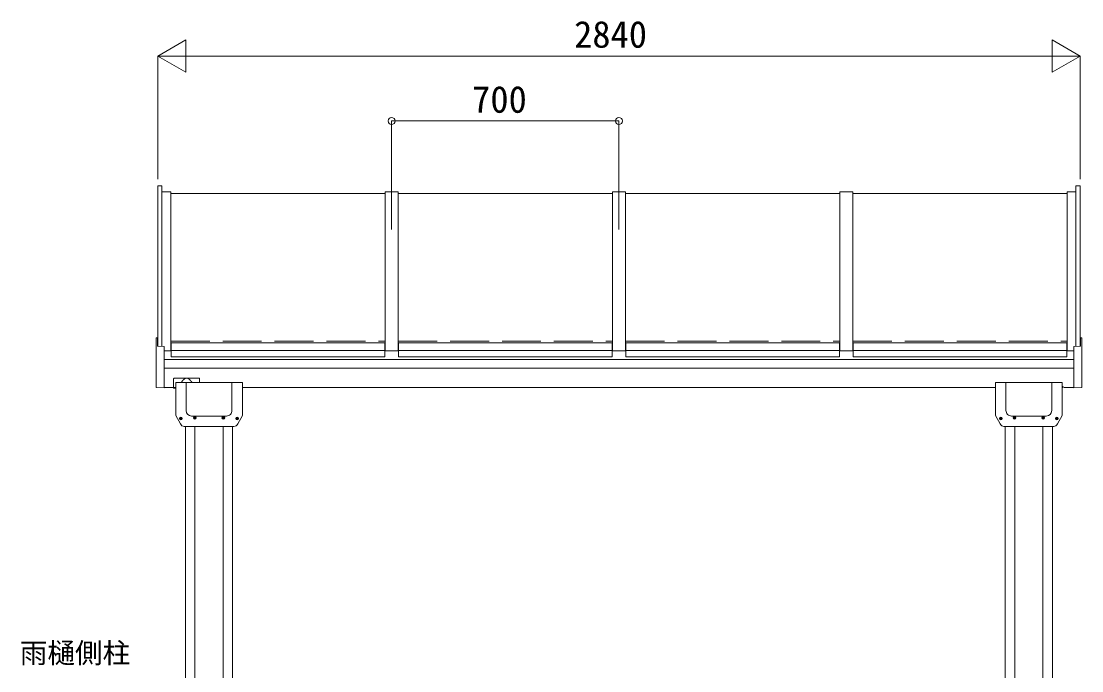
# Model space of a CAD drawing. Units: millimetres, scale not verified. Extents: x -9725 to 10350, y -7066 to 7244.
# Drawn here: x -4761 to -1496, y -1445 to 555 of the extents above; entities that cross this region are included whole.
import ezdxf
from ezdxf.enums import TextEntityAlignment as Align

# ---------------------------------------------------------------- set-up
doc = ezdxf.new("R2010")
doc.units = ezdxf.units.MM
doc.header["$LTSCALE"] = 40
doc.linetypes.add('CHAIN2', pattern=[12, 9, -1, 1, -1])
doc.linetypes.add('DASHED3', pattern=[4, 3, -1])
doc.layers.add('0-2_YKK_ZWAK', color=4, linetype='Continuous', lineweight=9)
doc.layers.add('0-4_YKK_12', color=6, linetype='Continuous', lineweight=9)
doc.styles.add('ＭＳ ゴシック', font='')
doc.styles.get('ＭＳ ゴシック').set_extended_font_data('MS Gothic')

msp = doc.modelspace()

# ---------------------------------------------------------------- linework, layer by layer
at = {"layer": '0-2_YKK_ZWAK', "linetype": 'CHAIN2'}
for p, q in [((-3621.04, -86.19), (-3621.04, 67.58)), ((-2921.04, -86.19), (-2921.04, 67.58))]:
    msp.add_line(p, q, dxfattribs=at)
at = {"layer": '0-2_YKK_ZWAK'}
for p, q in [((-4341.04, 47.58), (-4341.04, -445.91)), ((-4341.04, 47.58), (-4328.04, 47.58)), ((-4328.04, -446.59), (-4328.04, 47.58)), ((-1501.04, 47.58), (-1501.04, -445.91)), ((-4301.04, 29.18), (-4328.04, 29.18)), ((-4301.07, 24.18), (-3641.07, 24.18)), ((-4301.04, 29.18), (-4301.04, -460.25)), ((-3641.04, -460.25), (-3641.04, 29.18)), ((-3641.04, 29.18), (-3601.04, 29.18)), ((-3601.07, 24.18), (-2941.07, 24.18)), ((-3601.04, -460.25), (-3601.04, 29.18)), ((-2941.04, -460.25), (-2941.04, 29.18)), ((-2941.04, 29.18), (-2901.04, 29.18)), ((-2901.07, 24.18), (-2241.07, 24.18)), ((-2901.04, -460.25), (-2901.04, 29.18)), ((-2241.04, -460.25), (-2241.04, 29.18)), ((-2241.04, 29.18), (-2201.04, 29.18)), ((-2201.07, 24.18), (-1541.07, 24.18)), ((-2201.04, -460.25), (-2201.04, 29.18)), ((-1541.04, 29.18), (-1541.04, -460.25)), ((-1541.04, 29.18), (-1514.04, 29.18)), ((-4346.02, -571.72), (-4346.02, -420.57)), ((-4342.02, -419.41), (-4345.07, -419.57)), ((-4342.02, -419.41), (-4342.02, -445.84)), ((-1500.04, -419.42), (-1496.99, -419.58)), ((-1500.04, -419.42), (-1500.04, -445.85)), ((-1496.04, -571.74), (-1496.04, -420.58)), ((-4321.02, -446.94), (-4342.02, -445.84)), ((-4321.02, -446.94), (-4321.02, -573.98)), ((-4301.09, -455.18), (-4300.09, -455.18)), ((-4301.09, -456.72), (-4300.09, -456.72)), ((-4300.04, -435.3), (-4300.04, -477.85)), ((-4300.04, -435.3), (-3642.04, -435.3)), ((-3642.09, -455.18), (-3641.09, -455.18)), ((-3642.09, -456.72), (-3641.09, -456.72)), ((-3642.04, -435.3), (-3642.04, -477.85)), ((-3601.04, -455.2), (-3600.04, -455.2)), ((-3601.04, -456.74), (-3600.04, -456.74)), ((-3600.04, -435.3), (-3600.04, -477.85)), ((-3600.04, -435.3), (-2942.04, -435.3)), ((-2942.04, -435.3), (-2942.04, -477.85)), ((-2942.04, -455.2), (-2941.04, -455.2)), ((-2942.04, -456.74), (-2941.04, -456.74)), ((-2901.04, -455.2), (-2900.04, -455.2)), ((-2901.04, -456.74), (-2900.04, -456.74)), ((-2900.04, -435.3), (-2900.04, -477.85)), ((-2900.04, -435.3), (-2242.04, -435.3)), ((-2242.04, -435.3), (-2242.04, -477.85)), ((-2242.04, -455.2), (-2241.04, -455.2)), ((-2242.04, -456.74), (-2241.04, -456.74)), ((-2201.04, -455.2), (-2200.04, -455.2)), ((-2201.04, -456.74), (-2200.04, -456.74)), ((-2200.04, -435.3), (-2200.04, -477.85)), ((-2200.04, -435.3), (-1542.04, -435.3)), ((-1542.04, -435.3), (-1542.04, -477.85)), ((-1542.04, -455.2), (-1541.04, -455.2)), ((-1542.04, -456.74), (-1541.04, -456.74)), ((-1521.04, -446.95), (-1500.04, -445.85)), ((-1521.04, -446.95), (-1521.04, -574)), ((-4301.09, -460.25), (-4321.04, -460.25)), ((-1521.04, -486.13), (-4321.02, -486.13)), ((-4300.04, -459.28), (-3642.04, -459.28)), ((-4300.04, -477.85), (-3642.04, -477.85)), ((-3641.04, -460.25), (-3601.04, -460.25)), ((-3600.04, -459.28), (-2942.04, -459.28)), ((-3600.04, -477.85), (-2942.04, -477.85)), ((-2941.04, -460.25), (-2901.04, -460.25)), ((-2900.04, -459.28), (-2242.04, -459.28)), ((-2900.04, -477.85), (-2242.04, -477.85)), ((-2241.04, -460.25), (-2201.04, -460.25)), ((-2200.04, -459.28), (-1542.04, -459.28)), ((-2200.04, -477.85), (-1542.04, -477.85)), ((-1540.99, -460.25), (-1521.04, -460.25)), ((-4321.02, -512.99), (-1521.04, -512.99)), ((-4292.04, -545.63), (-4292.04, -575.01)), ((-4290.04, -543.63), (-4214.04, -543.63)), ((-4212.04, -545.63), (-4212.04, -557.5)), ((-4321.02, -573.98), (-4345.07, -572.72)), ((-4285.54, -573), (-4321.02, -573)), ((-4292.04, -575.01), (-4285.54, -575.01)), ((-4285.54, -557.5), (-4285.54, -659)), ((-4285.54, -557.5), (-4080.54, -557.5)), ((-4253.54, -643.68), (-4253.54, -557.5)), ((-4112.54, -643.68), (-4112.54, -557.5)), ((-4080.54, -557.5), (-4080.54, -659)), ((-1761.54, -573), (-4080.54, -573)), ((-1761.54, -557.5), (-1761.54, -659)), ((-1556.54, -557.5), (-1761.54, -557.5)), ((-1729.54, -643.68), (-1729.54, -557.5)), ((-1588.54, -643.68), (-1588.54, -557.5)), ((-1556.54, -557.5), (-1556.54, -659)), ((-1521.04, -573), (-1550.04, -573)), ((-1521.04, -574), (-1496.99, -572.74)), ((-4271.32, -684.99), (-4285.54, -659)), ((-4270.86, -668.44), (-4271.74, -668.44)), ((-4268.22, -667.56), (-4267.34, -667.56)), ((-4129.36, -660.5), (-4236.72, -660.5)), ((-4228.46, -666.44), (-4229.34, -666.44)), ((-4225.82, -665.56), (-4224.94, -665.56)), ((-4140.26, -666.44), (-4141.14, -666.44)), ((-4137.62, -665.56), (-4136.74, -665.56)), ((-4097.86, -668.44), (-4098.74, -668.44)), ((-4095.22, -667.56), (-4094.34, -667.56)), ((-4094.76, -684.99), (-4080.54, -659)), ((-1747.32, -684.99), (-1761.54, -659)), ((-1746.86, -667.56), (-1747.74, -667.56)), ((-1744.22, -668.44), (-1743.34, -668.44)), ((-1712.72, -660.5), (-1605.36, -660.5)), ((-1704.46, -665.56), (-1705.34, -665.56)), ((-1701.82, -666.44), (-1700.94, -666.44)), ((-1616.26, -665.56), (-1617.14, -665.56)), ((-1613.62, -666.44), (-1612.74, -666.44)), ((-1573.86, -667.56), (-1574.74, -667.56)), ((-1571.22, -668.44), (-1570.34, -668.44)), ((-1570.76, -684.99), (-1556.54, -659)), ((-4106.49, -692.5), (-4259.54, -692.5)), ((-4255.54, -2573), (-4255.54, -692.5)), ((-4226.54, -2623), (-4226.54, -692.5)), ((-4139.54, -2573), (-4139.54, -691.5)), ((-4110.54, -2573), (-4110.54, -691.5)), ((-1735.59, -692.5), (-1582.54, -692.5)), ((-1731.54, -2573), (-1731.54, -691.5)), ((-1702.54, -2573), (-1702.54, -691.5)), ((-1615.54, -2623), (-1615.54, -692.5)), ((-1586.54, -2573), (-1586.54, -692.5))]:
    msp.add_line(p, q, dxfattribs=at)
at = {"layer": '0-2_YKK_ZWAK', "linetype": 'DASHED3'}
for p, q in [((-4301.09, -430.03), (-3641.09, -430.03)), ((-3601.04, -430.05), (-2941.04, -430.05)), ((-2901.04, -430.05), (-2241.04, -430.05)), ((-2201.04, -430.05), (-1541.04, -430.05))]:
    msp.add_line(p, q, dxfattribs=at)
at = {"layer": '0-2_YKK_ZWAK'}
for points in [[(-1514.04, -446.59), (-1514.04, 47.58), (-1501.04, 47.58)], [(-4269.09, -557.5), (-4269.05, -557.45), (-4269.01, -557.4), (-4268.98, -557.35), (-4268.94, -557.3), (-4268.9, -557.25), (-4268.86, -557.2), (-4268.83, -557.15), (-4268.79, -557.1), (-4268.75, -557.05), (-4268.71, -557), (-4268.68, -556.95), (-4268.64, -556.9), (-4268.6, -556.85), (-4268.56, -556.8), (-4268.49, -556.7), (-4268.42, -556.61), (-4268.34, -556.51), (-4268.27, -556.42), (-4268.2, -556.32), (-4268.12, -556.23), (-4268.05, -556.13), (-4267.98, -556.04), (-4267.9, -555.95), (-4267.83, -555.85), (-4267.76, -555.76), (-4267.68, -555.66), (-4267.61, -555.57), (-4267.53, -555.48), (-4267.45, -555.37), (-4267.37, -555.27), (-4267.28, -555.16), (-4267.2, -555.06), (-4267.12, -554.96), (-4267.03, -554.86), (-4266.95, -554.75), (-4266.86, -554.65), (-4266.78, -554.55), (-4266.7, -554.44), (-4266.61, -554.34)], [(-4266.61, -554.34), (-4266.53, -554.24), (-4266.44, -554.14), (-4266.36, -554.03), (-4266.26, -553.92), (-4266.17, -553.81), (-4266.07, -553.69), (-4265.97, -553.58), (-4265.88, -553.46), (-4265.78, -553.35), (-4265.68, -553.24), (-4265.59, -553.13), (-4265.49, -553.01), (-4265.39, -552.9), (-4265.3, -552.79), (-4265.2, -552.67), (-4265.1, -552.56), (-4265, -552.45), (-4264.89, -552.32), (-4264.78, -552.2), (-4264.66, -552.07), (-4264.55, -551.94), (-4264.44, -551.82), (-4264.32, -551.69), (-4264.21, -551.56), (-4264.09, -551.44), (-4263.98, -551.31), (-4263.86, -551.19), (-4263.75, -551.06), (-4263.63, -550.94), (-4263.51, -550.82), (-4263.4, -550.69), (-4263.26, -550.55), (-4263.12, -550.4), (-4262.98, -550.26), (-4262.84, -550.11), (-4262.7, -549.97), (-4262.56, -549.83), (-4262.42, -549.69), (-4262.28, -549.55)], [(-4262.28, -549.55), (-4262.14, -549.41), (-4261.99, -549.27), (-4261.85, -549.13), (-4261.71, -548.99), (-4261.56, -548.85), (-4261.42, -548.71), (-4261.24, -548.54), (-4261.06, -548.37), (-4260.87, -548.2), (-4260.69, -548.03), (-4260.5, -547.86), (-4260.31, -547.69), (-4260.13, -547.53), (-4259.94, -547.36), (-4259.74, -547.2), (-4259.55, -547.04), (-4259.35, -546.88), (-4259.15, -546.72), (-4258.95, -546.56), (-4258.75, -546.4), (-4258.32, -546.09), (-4257.88, -545.78), (-4257.43, -545.48), (-4256.97, -545.2), (-4256.5, -544.93), (-4256.03, -544.69), (-4255.54, -544.46), (-4255.05, -544.25), (-4254.56, -544.07), (-4254.06, -543.92), (-4253.56, -543.8), (-4253.05, -543.7), (-4252.55, -543.65), (-4252.04, -543.63), (-4251.53, -543.65), (-4251.03, -543.7), (-4250.52, -543.8), (-4250.02, -543.92), (-4249.52, -544.07)], [(-4249.52, -544.07), (-4249.03, -544.25), (-4248.54, -544.46), (-4248.05, -544.69), (-4247.58, -544.93), (-4247.11, -545.2), (-4246.65, -545.48), (-4246.2, -545.78), (-4245.76, -546.09), (-4245.33, -546.4), (-4245.13, -546.56), (-4244.93, -546.72), (-4244.73, -546.88), (-4244.53, -547.04), (-4244.34, -547.2), (-4244.14, -547.36), (-4243.95, -547.53), (-4243.77, -547.69), (-4243.58, -547.86), (-4243.39, -548.03), (-4243.21, -548.2), (-4243.02, -548.37), (-4242.84, -548.54), (-4242.66, -548.71), (-4242.52, -548.85), (-4242.37, -548.99), (-4242.23, -549.13), (-4242.09, -549.27), (-4241.94, -549.41), (-4241.8, -549.55), (-4241.66, -549.69), (-4241.52, -549.83), (-4241.38, -549.97), (-4241.24, -550.11), (-4241.1, -550.26), (-4240.96, -550.4), (-4240.82, -550.55), (-4240.68, -550.69), (-4240.57, -550.82), (-4240.45, -550.94)], [(-4240.45, -550.94), (-4240.33, -551.06), (-4240.22, -551.19), (-4240.1, -551.31), (-4239.99, -551.44), (-4239.87, -551.56), (-4239.76, -551.69), (-4239.64, -551.82), (-4239.53, -551.94), (-4239.42, -552.07), (-4239.3, -552.2), (-4239.19, -552.32), (-4239.08, -552.45), (-4238.98, -552.56), (-4238.88, -552.67), (-4238.78, -552.79), (-4238.69, -552.9), (-4238.59, -553.01), (-4238.49, -553.12), (-4238.4, -553.24), (-4238.3, -553.35), (-4238.2, -553.46), (-4238.11, -553.58), (-4238.01, -553.69), (-4237.91, -553.81), (-4237.82, -553.92), (-4237.72, -554.03), (-4237.64, -554.14), (-4237.55, -554.24), (-4237.47, -554.34), (-4237.38, -554.44), (-4237.3, -554.55), (-4237.21, -554.65), (-4237.13, -554.75), (-4237.05, -554.85), (-4236.96, -554.96), (-4236.88, -555.06), (-4236.8, -555.16), (-4236.71, -555.27), (-4236.63, -555.37)], [(-4236.63, -555.37), (-4236.55, -555.48), (-4236.47, -555.57), (-4236.4, -555.66), (-4236.32, -555.76), (-4236.25, -555.85), (-4236.18, -555.95), (-4236.1, -556.04), (-4236.03, -556.13), (-4235.96, -556.23), (-4235.88, -556.32), (-4235.81, -556.42), (-4235.74, -556.51), (-4235.66, -556.61), (-4235.59, -556.7), (-4235.52, -556.8), (-4235.48, -556.85), (-4235.44, -556.9), (-4235.4, -556.95), (-4235.37, -557), (-4235.33, -557.05), (-4235.29, -557.1), (-4235.25, -557.15), (-4235.22, -557.2), (-4235.18, -557.25), (-4235.14, -557.3), (-4235.1, -557.35), (-4235.07, -557.4), (-4235.03, -557.45), (-4234.99, -557.5)], [(-4271.74, -668.44), (-4271.74, -667.56), (-4270.86, -667.56)], [(-4269.98, -666.68), (-4269.98, -665.8), (-4269.1, -665.8), (-4269.1, -666.68)], [(-4269.1, -669.32), (-4269.1, -670.2), (-4269.98, -670.2), (-4269.98, -669.32)], [(-4267.34, -667.56), (-4267.34, -668.44), (-4268.22, -668.44)], [(-4229.34, -666.44), (-4229.34, -665.56), (-4228.46, -665.56)], [(-4227.58, -664.68), (-4227.58, -663.8), (-4226.7, -663.8), (-4226.7, -664.68)], [(-4226.7, -667.32), (-4226.7, -668.2), (-4227.58, -668.2), (-4227.58, -667.32)], [(-4224.94, -665.56), (-4224.94, -666.44), (-4225.82, -666.44)], [(-4141.14, -666.44), (-4141.14, -665.56), (-4140.26, -665.56)], [(-4139.38, -664.68), (-4139.38, -663.8), (-4138.5, -663.8), (-4138.5, -664.68)], [(-4138.5, -667.32), (-4138.5, -668.2), (-4139.38, -668.2), (-4139.38, -667.32)], [(-4136.74, -665.56), (-4136.74, -666.44), (-4137.62, -666.44)], [(-4098.74, -668.44), (-4098.74, -667.56), (-4097.86, -667.56)], [(-4096.98, -666.68), (-4096.98, -665.8), (-4096.1, -665.8), (-4096.1, -666.68)], [(-4096.1, -669.32), (-4096.1, -670.2), (-4096.98, -670.2), (-4096.98, -669.32)], [(-4094.34, -667.56), (-4094.34, -668.44), (-4095.22, -668.44)], [(-1747.74, -667.56), (-1747.74, -668.44), (-1746.86, -668.44)], [(-1745.1, -666.68), (-1745.1, -665.8), (-1745.98, -665.8), (-1745.98, -666.68)], [(-1745.98, -669.32), (-1745.98, -670.2), (-1745.1, -670.2), (-1745.1, -669.32)], [(-1743.34, -668.44), (-1743.34, -667.56), (-1744.22, -667.56)], [(-1705.34, -665.56), (-1705.34, -666.44), (-1704.46, -666.44)], [(-1702.7, -664.68), (-1702.7, -663.8), (-1703.58, -663.8), (-1703.58, -664.68)], [(-1703.58, -667.32), (-1703.58, -668.2), (-1702.7, -668.2), (-1702.7, -667.32)], [(-1700.94, -666.44), (-1700.94, -665.56), (-1701.82, -665.56)], [(-1617.14, -665.56), (-1617.14, -666.44), (-1616.26, -666.44)], [(-1614.5, -664.68), (-1614.5, -663.8), (-1615.38, -663.8), (-1615.38, -664.68)], [(-1615.38, -667.32), (-1615.38, -668.2), (-1614.5, -668.2), (-1614.5, -667.32)], [(-1612.74, -666.44), (-1612.74, -665.56), (-1613.62, -665.56)], [(-1574.74, -667.56), (-1574.74, -668.44), (-1573.86, -668.44)], [(-1572.1, -666.68), (-1572.1, -665.8), (-1572.98, -665.8), (-1572.98, -666.68)], [(-1572.98, -669.32), (-1572.98, -670.2), (-1572.1, -670.2), (-1572.1, -669.32)], [(-1570.34, -668.44), (-1570.34, -667.56), (-1571.22, -667.56)]]:
    msp.add_lwpolyline(points, dxfattribs=at)
for centre, radius in [((-4269.54, -668), 4.25), ((-4269.54, -668), 4), ((-4227.14, -666), 4.25), ((-4227.14, -666), 4), ((-4138.94, -666), 4.25), ((-4138.94, -666), 4), ((-4096.54, -668), 4.25), ((-4096.54, -668), 4), ((-1745.54, -668), 4.25), ((-1745.54, -668), 4), ((-1703.14, -666), 4.25), ((-1703.14, -666), 4), ((-1614.94, -666), 4.25), ((-1614.94, -666), 4), ((-1572.54, -668), 4.25), ((-1572.54, -668), 4)]:
    msp.add_circle(centre, radius, dxfattribs=at)
for centre, radius, start, end in [((-4345.02, -420.57), 1, 92.9996, 179.9996), ((-1497.04, -420.58), 1, 0, 87), ((-4290.04, -545.63), 2, 90.0004, 180.0004), ((-4214.04, -545.63), 2, 0.0004, 90.0004), ((-4345.02, -571.72), 1, 179.9996, 266.9996), ((-1497.04, -571.74), 1, 273, 0), ((-4236.72, -643.68), 16.82, 180, 270), ((-4129.36, -643.68), 16.82, 270, 0.00002), ((-1712.72, -643.68), 16.82, 179.99998, 270), ((-1605.36, -643.68), 16.82, 270, 0), ((-4259.54, -679.5), 13, 205, 270), ((-4270.86, -666.68), 0.88, 270, 0), ((-4270.86, -669.32), 0.88, 0, 90), ((-4268.22, -666.68), 0.88, 180, 270), ((-4268.22, -669.32), 0.88, 90, 180), ((-4228.46, -664.68), 0.88, 270, 0), ((-4228.46, -667.32), 0.88, 0, 90), ((-4225.82, -664.68), 0.88, 180, 270), ((-4225.82, -667.32), 0.88, 90, 180), ((-4140.26, -664.68), 0.88, 270, 0), ((-4140.26, -667.32), 0.88, 0, 90), ((-4137.62, -664.68), 0.88, 180, 270), ((-4137.62, -667.32), 0.88, 90, 180), ((-4106.54, -679.5), 13, 270.22682, 335), ((-4097.86, -666.68), 0.88, 270, 0), ((-4097.86, -669.32), 0.88, 0, 90), ((-4095.22, -666.68), 0.88, 180, 270), ((-4095.22, -669.32), 0.88, 90, 180), ((-1735.54, -679.5), 13, 205, 269.77318), ((-1746.86, -666.68), 0.88, 270, 0), ((-1746.86, -669.32), 0.88, 0, 90), ((-1744.22, -666.68), 0.88, 180, 270), ((-1744.22, -669.32), 0.88, 90, 180), ((-1704.46, -664.68), 0.88, 270, 0), ((-1704.46, -667.32), 0.88, 0, 90), ((-1701.82, -664.68), 0.88, 180, 270), ((-1701.82, -667.32), 0.88, 90, 180), ((-1616.26, -664.68), 0.88, 270, 0), ((-1616.26, -667.32), 0.88, 0, 90), ((-1613.62, -664.68), 0.88, 180, 270), ((-1613.62, -667.32), 0.88, 90, 180), ((-1582.54, -679.5), 13, 270, 335), ((-1573.86, -666.68), 0.88, 270, 0), ((-1573.86, -669.32), 0.88, 0, 90), ((-1571.22, -666.68), 0.88, 180, 270), ((-1571.22, -669.32), 0.88, 90, 180)]:
    msp.add_arc(centre, radius, start, end, dxfattribs=at)
for centre, start_param in [((-1559.04, -570.86), 3.0665014), ((-1559.04, -571.3), 2.008418)]:
    msp.add_ellipse(centre, major_axis=(-5.9, 0), ratio=0.500011, start_param=start_param, end_param=4.2747673, dxfattribs=at)
at = {"layer": '0-4_YKK_12'}
for p, q in [((-4341.04, 447.58), (-4254.44, 497.58)), ((-4254.44, 397.58), (-4254.44, 497.58)), ((-1501.04, 447.58), (-1587.64, 497.58)), ((-1587.64, 497.58), (-1587.64, 397.58)), ((-4341.04, 68.58), (-4341.04, 448.58)), ((-4341.04, 447.58), (-4254.44, 397.58)), ((-4341.04, 447.58), (-4167.84, 447.58)), ((-1601.04, 447.58), (-4241.04, 447.58)), ((-1501.04, 447.58), (-1674.24, 447.58)), ((-1501.04, 447.58), (-1587.64, 397.58)), ((-1501.04, 68.58), (-1501.04, 448.58)), ((-3621.04, 68.58), (-3621.04, 248.58)), ((-2921.04, 247.58), (-3621.04, 247.58)), ((-2921.04, 68.58), (-2921.04, 248.58))]:
    msp.add_line(p, q, dxfattribs=at)
for centre in [(-3621.04, 247.58), (-2921.04, 247.58)]:
    msp.add_circle(centre, 10.62, dxfattribs=at)

# ---------------------------------------------------------------- texts
at = {"layer": '0-4_YKK_12', "style": 'ＭＳ ゴシック'}
for s, height, p in [('2840', 82.48, (-3059.04, 448.38)), ('700', 82.48, (-3373.04, 248.18)), ('雨樋側柱', 62.32, (-4765.84, -1439.69))]:
    msp.add_text(s, height=height, dxfattribs=at).set_placement(p, align=Align.BOTTOM_LEFT)

doc.saveas('drawing.dxf')
